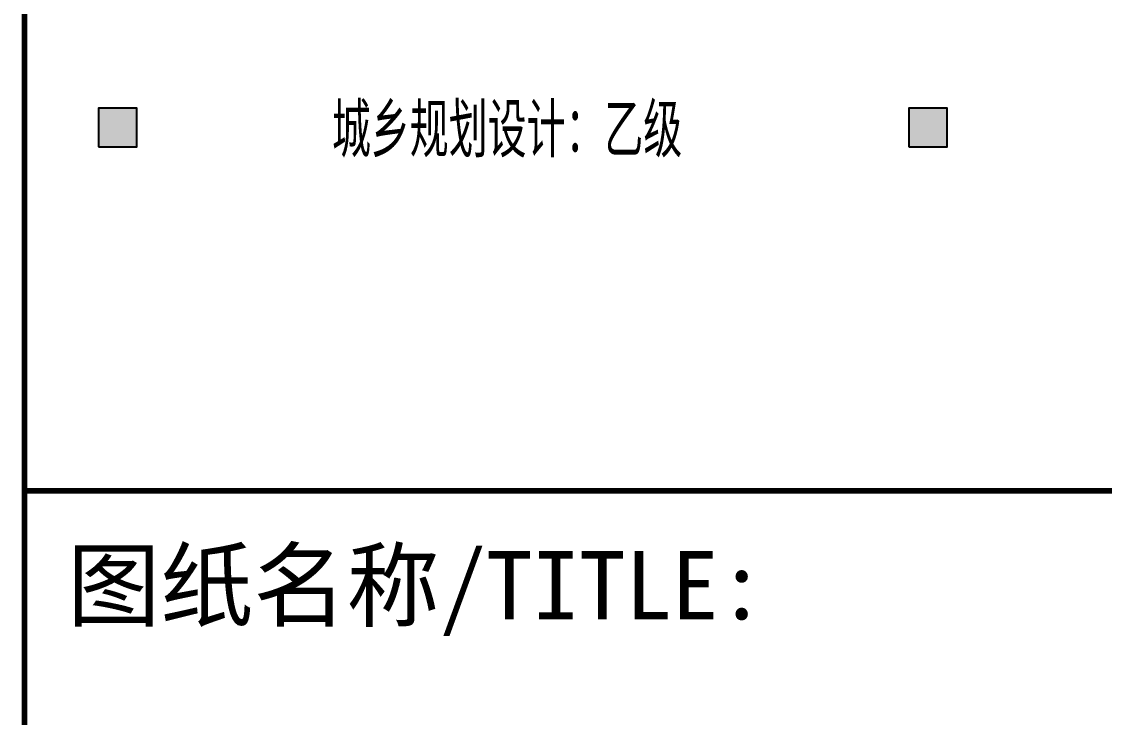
# Model space of a CAD drawing. Extents: x -737978 to 768813, y -372247 to 1140308.
# Drawn here: x 327710 to 333164, y -128664 to -125158 of the extents above; entities that cross this region are included whole.
import ezdxf
from ezdxf.enums import TextEntityAlignment as Align

# ---------------------------------------------------------------- set-up
doc = ezdxf.new("R2010")
doc.units = 0
doc.header["$LTSCALE"] = 10
doc.header["$MEASUREMENT"] = 0
doc.layers.get('0').update_dxf_attribs({"linetype": 'CONTINUOUS'})
doc.layers.add('PUB_TITLE', color=4, linetype='CONTINUOUS')
doc.styles.add('-仿宋_GB2312', font='GBENOR.shx', dxfattribs={"bigfont": 'GBCBIG.shx'})
doc.styles.add('-宋体', font='', dxfattribs={"width": 0.8})
doc.styles.get('-宋体').set_extended_font_data('SimSun')

# ---------------------------------------------------------------- blocks, each defined once
blk = doc.blocks.new('TQ1')
at = {"layer": 'PUB_TITLE'}
for points in [[(-49459.9, -395349), (-49459.9, -395214), (-49594.9, -395214), (-49594.9, -395349)], [(-46611.5, -395349), (-46611.5, -395214), (-46746.5, -395214), (-46746.5, -395349)]]:
    blk.add_hatch(color=7, dxfattribs=at).paths.add_polyline_path(points)
at = {"layer": 'PUB_TITLE', "const_width": 20}
for points in [[(-49854.8, -378413.9), (-49854.8, -418454.8)], [(-49854.8, -396558.8), (-43854.8, -396558.8)]]:
    blk.add_lwpolyline(points, dxfattribs=at)
at = {"layer": 'PUB_TITLE', "color": 7}
for points in [[(-49594.9, -395349), (-49459.9, -395349), (-49459.9, -395214), (-49594.9, -395214)], [(-46746.5, -395349), (-46611.5, -395349), (-46611.5, -395214), (-46746.5, -395214)]]:
    blk.add_lwpolyline(points, close=True, dxfattribs=at)
at = {"layer": 'PUB_TITLE', "color": 7, "style": '-仿宋_GB2312'}
blk.add_text('城乡规划设计：乙级', height=190, dxfattribs=at).set_placement((-48158.7, -395386.5), align=Align.CENTER)
at = {"layer": 'PUB_TITLE', "style": '-宋体'}
blk.add_text('图纸名称/TITLE:', height=240, dxfattribs=at).set_placement((-49704.8, -397011.1))

msp = doc.modelspace()

# ---------------------------------------------------------------- block references
at = {"xscale": 1.433507481003284, "yscale": 1.433507481003284, "zscale": 1.433507481003284}
msp.add_blockref('TQ1', (399191, 440948), dxfattribs=at)

doc.saveas('drawing.dxf')
